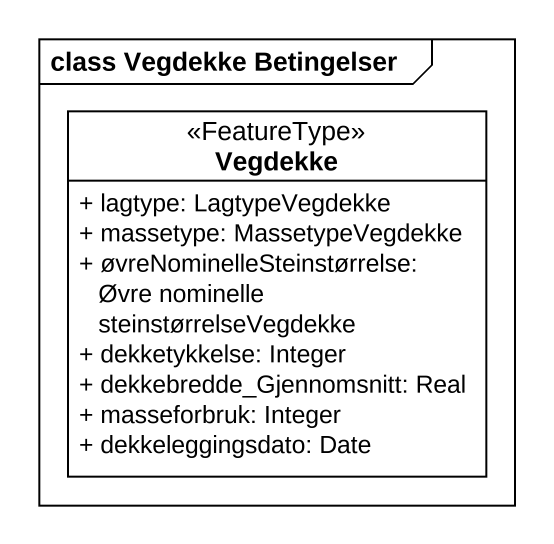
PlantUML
@startuml
mainframe class Vegdekke Betingelser
hide circle
hide empty members
skinparam classAttributeIconSize 0
class Vegdekke <<FeatureType>> {
  + lagtype: LagtypeVegdekke
  + massetype: MassetypeVegdekke
  + øvreNominelleSteinstørrelse: Øvre nominelle steinstørrelseVegdekke
  + dekketykkelse: Integer
  + dekkebredde_Gjennomsnitt: Real
  + masseforbruk: Integer
  + dekkeleggingsdato: Date
}
@enduml
